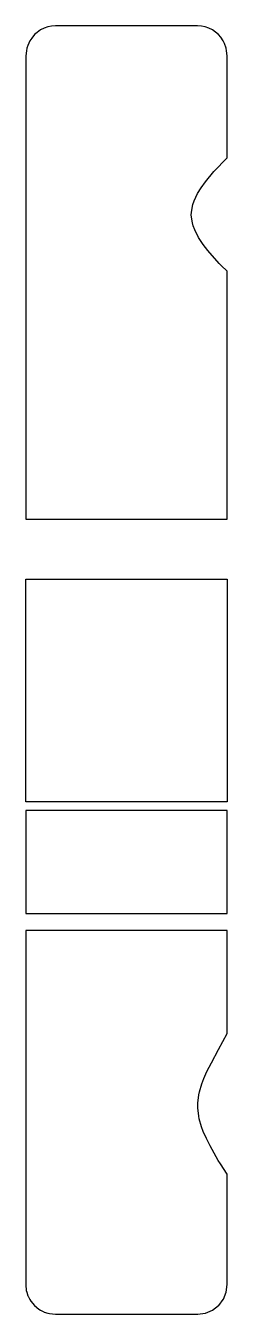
# Model space of a CAD drawing. Header units: metres. Extents: x 2.4 to 16, y -16 to 70.8.
import ezdxf

# ---------------------------------------------------------------- set-up
doc = ezdxf.new("R2010")
doc.units = ezdxf.units.M

msp = doc.modelspace()

# ---------------------------------------------------------------- linework, layer by layer
for p, q in [((3.178, 70.325), (2.986, 70.176)), ((3.4, 70.498), (3.178, 70.325)), ((3.639, 70.598), (3.4, 70.498)), ((3.882, 70.7), (3.639, 70.598)), ((4.147, 70.735), (3.882, 70.7)), ((4.4, 70.769), (4.147, 70.735)), ((9.345, 70.769), (4.4, 70.769)), ((14, 70.769), (9.345, 70.769)), ((14.265, 70.734), (14, 70.769)), ((14.518, 70.7), (14.265, 70.734)), ((14.76, 70.599), (14.518, 70.7)), ((15, 70.498), (14.76, 70.599)), ((15.198, 70.344), (15, 70.498)), ((15.414, 70.176), (15.198, 70.344)), ((2.541, 69.446), (2.468, 69.268)), ((2.668, 69.756), (2.541, 69.446)), ((2.802, 69.933), (2.668, 69.756)), ((2.986, 70.176), (2.802, 69.933)), ((15.554, 69.991), (15.414, 70.176)), ((15.732, 69.756), (15.554, 69.991)), ((15.811, 69.564), (15.732, 69.756)), ((15.932, 69.268), (15.811, 69.564)), ((2.443, 69.079), (2.4, 68.737)), ((2.4, 68.737), (2.4, 66.874)), ((2.468, 69.268), (2.443, 69.079)), ((15.957, 69.079), (15.932, 69.268)), ((16, 68.737), (15.957, 69.079)), ((16, 66.413), (16, 68.737)), ((2.4, 66.874), (2.4, 64.461)), ((16, 63.873), (16, 66.413)), ((2.4, 64.461), (2.4, 63.232)), ((16, 61.87), (16, 63.873)), ((2.4, 63.232), (2.4, 62.572)), ((2.4, 62.572), (2.4, 61.883)), ((2.4, 61.883), (2.4, 61.411)), ((15.088, 60.948), (16, 61.87)), ((2.4, 61.411), (2.4, 60.772)), ((2.4, 60.772), (2.4, 60.491)), ((14.534, 60.257), (15.088, 60.948)), ((2.4, 60.491), (2.4, 60.267)), ((2.4, 60.267), (2.4, 59.656)), ((14.229, 59.864), (14.534, 60.257)), ((2.4, 59.656), (2.4, 59.52)), ((2.4, 59.52), (2.4, 58.885)), ((13.758, 58.978), (13.996, 59.468)), ((13.996, 59.468), (14.229, 59.864)), ((2.4, 58.885), (2.4, 58.799)), ((2.4, 58.799), (2.4, 58.72)), ((2.4, 58.72), (2.4, 58.097)), ((13.572, 58.019), (13.588, 58.21)), ((13.588, 58.21), (13.675, 58.734)), ((13.675, 58.734), (13.758, 58.978)), ((2.4, 58.097), (2.4, 58.032)), ((2.4, 58.032), (2.4, 57.413)), ((2.4, 57.413), (2.4, 57.337)), ((2.4, 57.337), (2.4, 56.747)), ((13.657, 57.509), (13.572, 58.019)), ((13.695, 57.29), (13.657, 57.509)), ((13.811, 57.021), (13.695, 57.29)), ((2.4, 56.747), (2.4, 56.256)), ((14.058, 56.513), (13.811, 57.021)), ((14.371, 56.044), (14.058, 56.513)), ((2.4, 56.256), (2.4, 55.903)), ((2.4, 55.903), (2.4, 51.261)), ((14.678, 55.646), (14.371, 56.044)), ((15.452, 54.764), (14.678, 55.646)), ((15.597, 54.621), (15.452, 54.764)), ((16, 54.235), (15.597, 54.621)), ((16, 53.147), (16, 54.235)), ((16, 42.161), (16, 53.147)), ((2.4, 51.261), (2.4, 46.552)), ((2.4, 46.552), (2.4, 42.161)), ((2.4, 42.161), (2.4, 40.066)), ((16, 37.552), (16, 42.161)), ((16, 42.161), (16, 42.161)), ((2.4, 40.066), (2.4, 37.552)), ((2.4, 37.552), (9.637, 37.552)), ((9.637, 37.552), (16, 37.552)), ((2.4, 31.452), (2.4, 33.5)), ((2.4, 33.5), (8.763, 33.5)), ((8.763, 33.5), (16, 33.5)), ((16, 33.5), (16, 28.892)), ((16, 33.5), (16, 33.5)), ((2.4, 28.892), (2.4, 31.452)), ((2.4, 27.5), (2.4, 28.892)), ((16, 28.892), (16, 26.572)), ((2.4, 26.572), (2.4, 27.5)), ((2.4, 22.903), (2.4, 26.572)), ((16, 26.572), (16, 18.5)), ((2.4, 18.5), (2.4, 22.903)), ((15.077, 18.5), (2.4, 18.5)), ((16, 18.5), (15.077, 18.5)), ((3.323, 17.912), (2.4, 17.912)), ((2.4, 17.912), (2.4, 14.324)), ((16, 17.912), (3.323, 17.912)), ((16, 15.562), (16, 17.912)), ((16, 10.984), (16, 15.562)), ((2.4, 14.324), (2.4, 10.984)), ((2.4, 10.984), (4.197, 10.984)), ((4.197, 10.984), (16, 10.984)), ((16, 10.984), (16, 10.984)), ((14.203, 9.839), (2.4, 9.839)), ((2.4, 9.839), (2.4, 4.825)), ((16, 9.839), (14.203, 9.839)), ((16, 3.204), (16, 9.839)), ((2.4, 4.825), (2.4, -0.305)), ((15.414, 1.831), (16, 2.904)), ((16, 2.904), (16, 3.204)), ((14.925, 0.938), (15.414, 1.831)), ((14.63, 0.341), (14.925, 0.938)), ((14.408, -0.135), (14.63, 0.341)), ((2.4, -0.305), (2.4, -0.755)), ((2.4, -0.755), (2.4, -1.318)), ((14.123, -1.02), (14.281, -0.476)), ((14.281, -0.476), (14.408, -0.135)), ((2.4, -1.318), (2.4, -1.937)), ((14.02, -1.783), (14.074, -1.226)), ((14.074, -1.226), (14.123, -1.02)), ((2.4, -1.937), (2.4, -2.002)), ((2.4, -2.002), (2.4, -2.621)), ((14.005, -1.943), (14.02, -1.783)), ((14.014, -2.099), (14.005, -1.943)), ((14.072, -2.651), (14.014, -2.099)), ((2.4, -2.621), (2.4, -2.701)), ((2.4, -2.701), (2.4, -2.785)), ((2.4, -2.785), (2.4, -3.415)), ((2.4, -3.415), (2.4, -3.547)), ((14.112, -2.848), (14.072, -2.651)), ((14.27, -3.373), (14.112, -2.848)), ((14.377, -3.688), (14.27, -3.373)), ((2.4, -3.547), (2.4, -4.152)), ((2.4, -4.152), (2.4, -4.363)), ((14.601, -4.173), (14.377, -3.688)), ((14.838, -4.669), (14.601, -4.173)), ((2.4, -4.363), (2.4, -4.618)), ((2.4, -4.618), (2.4, -5.252)), ((15.396, -5.638), (14.838, -4.669)), ((2.4, -5.252), (2.4, -5.668)), ((2.4, -5.668), (2.4, -6.232)), ((15.543, -5.878), (15.396, -5.638)), ((16, -6.563), (15.543, -5.878)), ((2.4, -6.232), (2.4, -6.9)), ((2.4, -6.9), (2.4, -7.851)), ((16, -11.046), (16, -6.563)), ((2.4, -7.851), (2.4, -9.431)), ((2.4, -9.431), (2.4, -12.788)), ((16, -12.721), (16, -11.046)), ((16, -11.046), (16, -11.046)), ((2.4, -12.788), (2.4, -13.027)), ((16, -13.198), (16, -12.721)), ((2.4, -13.027), (2.4, -13.173)), ((2.4, -13.173), (2.4, -13.26)), ((2.4, -13.26), (2.4, -13.306)), ((2.4, -13.306), (2.4, -13.957)), ((16, -13.405), (16, -13.198)), ((16, -13.445), (16, -13.405)), ((16, -13.549), (16, -13.445)), ((16, -13.603), (16, -13.549)), ((16, -14), (16, -13.603)), ((2.4, -13.957), (2.4, -14)), ((2.4, -14), (2.4, -14.002)), ((2.4, -14.002), (2.401, -14.007)), ((2.401, -14.007), (2.402, -14.015)), ((2.402, -14.015), (2.44, -14.396)), ((2.44, -14.396), (2.468, -14.518)), ((2.468, -14.518), (2.55, -14.759)), ((15.737, -14.987), (15.932, -14.518)), ((15.932, -14.518), (15.933, -14.513)), ((15.933, -14.513), (16, -14.004)), ((16, -14.004), (16, -14)), ((2.55, -14.759), (2.556, -14.773)), ((2.556, -14.773), (2.668, -15)), ((2.668, -15), (2.736, -15.11)), ((2.736, -15.11), (2.745, -15.122)), ((2.745, -15.122), (2.986, -15.414)), ((2.986, -15.414), (3.282, -15.657)), ((15.011, -15.723), (15.414, -15.414)), ((15.414, -15.414), (15.423, -15.403)), ((15.423, -15.403), (15.732, -15)), ((15.732, -15), (15.737, -14.987)), ((3.282, -15.657), (3.294, -15.666)), ((3.294, -15.666), (3.4, -15.732)), ((3.4, -15.732), (3.63, -15.845)), ((3.63, -15.845), (3.644, -15.851)), ((3.644, -15.851), (3.882, -15.932)), ((3.882, -15.932), (4.007, -15.961)), ((4.007, -15.961), (4.015, -15.962)), ((4.015, -15.962), (4.4, -16)), ((4.4, -16), (4.531, -16)), ((4.531, -16), (14, -16)), ((14, -16), (14.005, -16)), ((14.005, -16), (14.014, -15.998)), ((14.014, -15.998), (14.518, -15.932)), ((14.518, -15.932), (14.531, -15.926)), ((14.531, -15.926), (15, -15.732)), ((15, -15.732), (15.011, -15.723))]:
    msp.add_line(p, q)

doc.saveas('drawing.dxf')
